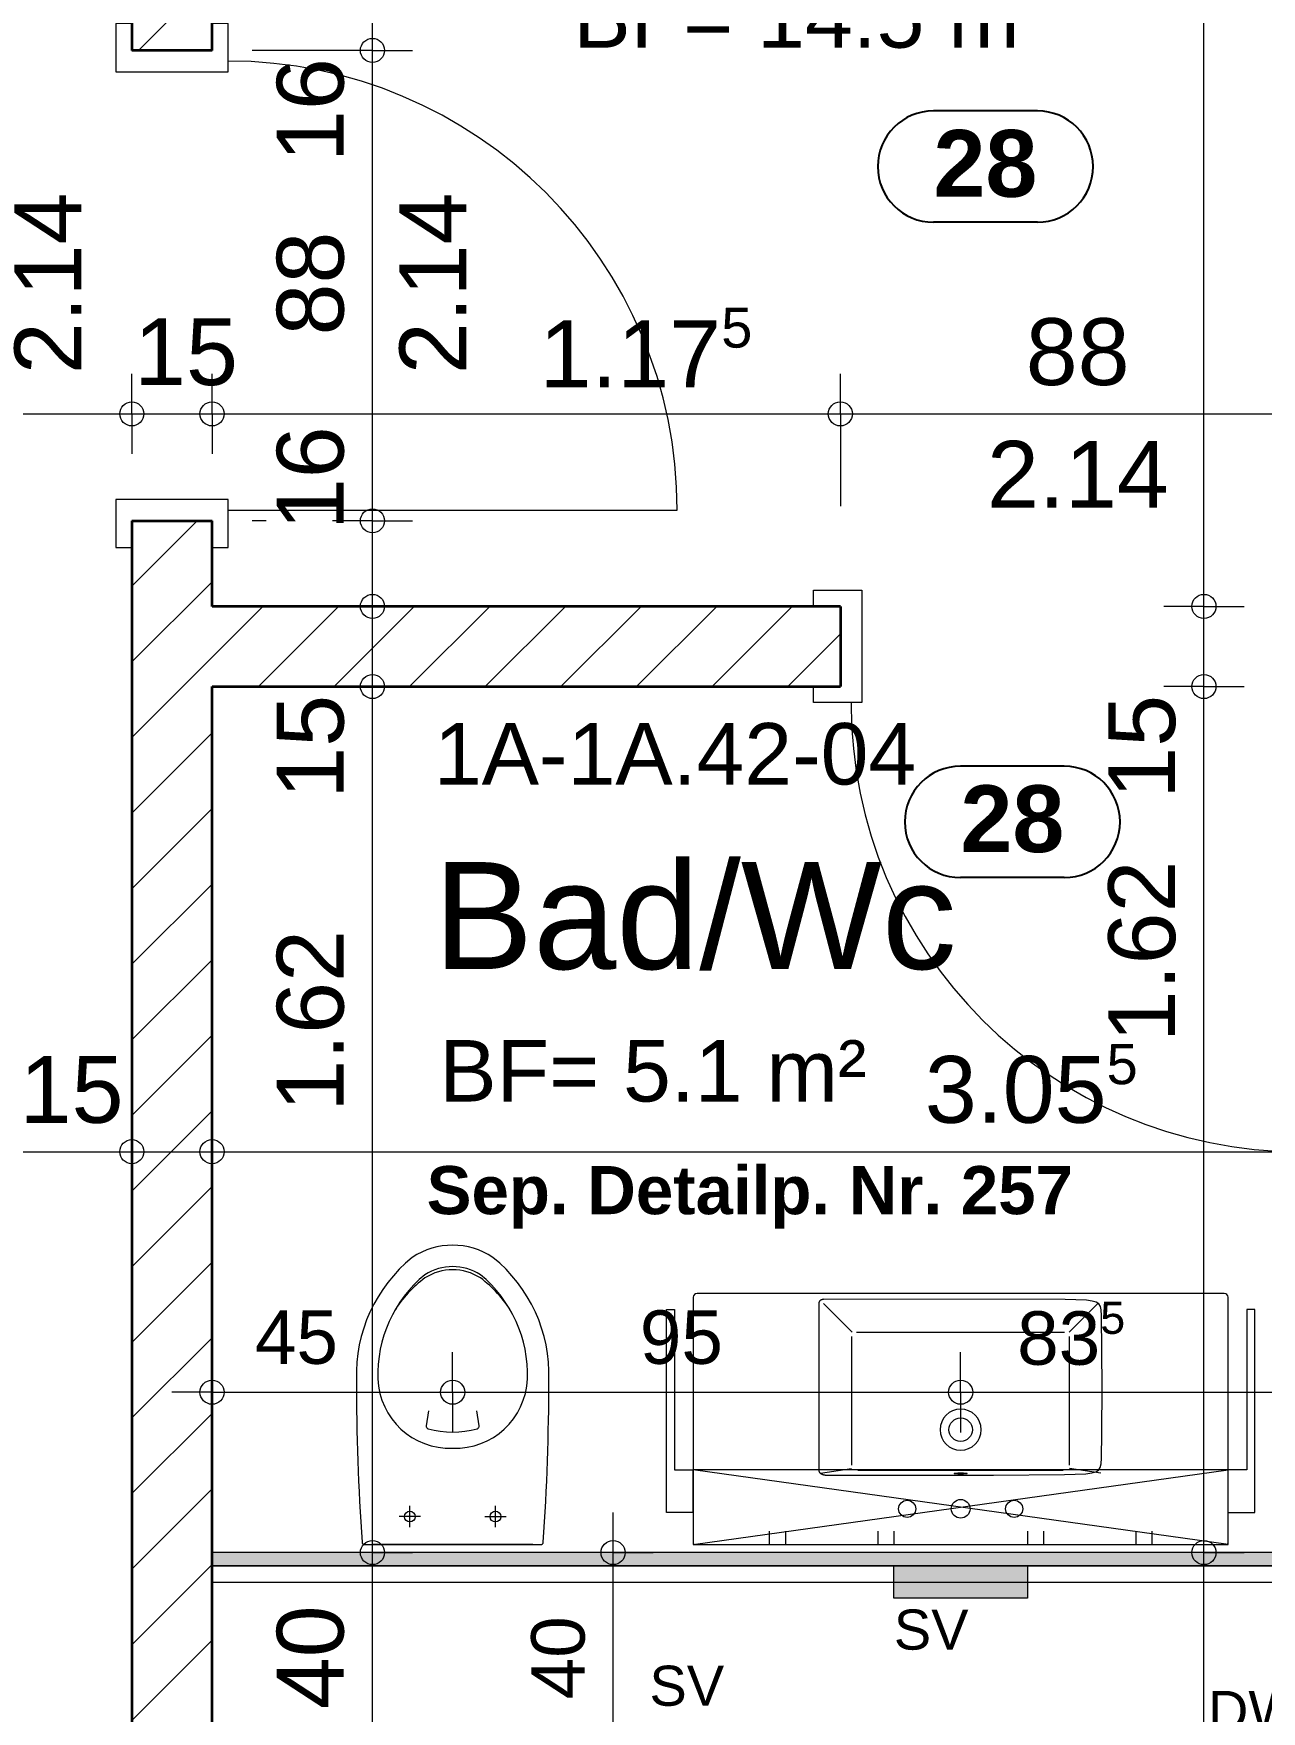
# Model space of a CAD drawing. Header units: metres. Extents: x 0.003 to 0.843, y 0.003 to 0.597.
# Drawn here: x 0.5631 to 0.609, y 0.3516 to 0.4143 of the extents above; entities that cross this region are included whole.
import ezdxf

# ---------------------------------------------------------------- set-up
doc = ezdxf.new("R2010")
doc.units = ezdxf.units.M
for name, pattern in [('AUSGEZOGEN', [0]), ('PHANTOM', [63.50000000000001, 31.75, -6.35, 6.35, -6.35, 6.35, -6.35]), ('VERDECKT', [9.524999999999999, 6.35, -3.175])]:
    doc.linetypes.add(name, pattern=pattern)
for name, color, linetype, lineweight in [('Bad', 7, 'AUSGEZOGEN', 13), ('Leichtbauwaende', 7, 'AUSGEZOGEN', 18), ('Raumbezeichnung', 7, 'AUSGEZOGEN', 18), ('Text Werkplan Ausfuehrung', 7, 'AUSGEZOGEN', 25), ('Tuerzarge', 7, 'AUSGEZOGEN', 13), ('Wand Mauerwerk tragend', 7, 'AUSGEZOGEN', 35), ('Werkplan- Ausfuehrungsmasse', 7, 'AUSGEZOGEN', 13)]:
    doc.layers.add(name, color=color, linetype=linetype, lineweight=lineweight)
for name, color, linetype, lineweight, true_color in [('Fachplaner Sanitaer', 7, 'AUSGEZOGEN', 18, 0x656565), ('Sanitaer Apparate', 7, 'AUSGEZOGEN', 18, 0x656565), ('Sanitaer Leitungen', 7, 'AUSGEZOGEN', 18, 0x656565), ('Sanitaer Text', 7, 'AUSGEZOGEN', 18, 0x656565), ('Sanitaer Vermassung', 7, 'AUSGEZOGEN', 18, 0x656565)]:
    doc.layers.add(name, color=color, linetype=linetype, lineweight=lineweight, true_color=true_color)
doc.styles.add('ARIAL', font='ARIAL.TTF')

msp = doc.modelspace()

# ---------------------------------------------------------------- hatches: boundary and pattern name
at = {"layer": 'Fachplaner Sanitaer', "linetype": 'AUSGEZOGEN', "lineweight": 18, "true_color": 0xedf5de}
msp.add_hatch(color=7, dxfattribs=at).paths.add_polyline_path([(0.6002598569556337, 0.3569973591174185), (0.5952598570673925, 0.3569973591174185), (0.5952598570673925, 0.3557973591442405), (0.6002598569556337, 0.3557973591442405)])
at = {"layer": 'Leichtbauwaende', "linetype": 'AUSGEZOGEN', "lineweight": 13, "true_color": 0xababab}
msp.add_hatch(color=253, dxfattribs=at).paths.add_polyline_path([(0.5697599873319276, 0.3569973590725354), (0.6144599863328045, 0.3569973590725354), (0.6144599863328045, 0.3574973590613595), (0.5697599873319276, 0.3574973590613595)])

# ---------------------------------------------------------------- linework, layer by layer
at = {"layer": 'Bad', "color": 7, "linetype": 'AUSGEZOGEN', "lineweight": 13}
for p, q in [((0.5778599871508784, 0.3628027589427748), (0.5777733361728145, 0.3622443593552607)), ((0.57974663808871, 0.3622443593552607), (0.5796599871106459, 0.3628027589427748)), ((0.5771599871665246, 0.3584459260601611), (0.5771599871665242, 0.3592459260422797)), ((0.580359987094999, 0.3584459260601611), (0.580359987094999, 0.3592459260422797)), ((0.5775599871575846, 0.3588459260512205), (0.5767599871754652, 0.3588459260512205)), ((0.5799599871039397, 0.3588459260512205), (0.5807599870860584, 0.3588459260512205)), ((0.5754695724443074, 0.357797359054654), (0.5820504018172165, 0.357797359054654)), ((0.5817599870637066, 0.357797359054654), (0.5757599871978172, 0.357797359054655))]:
    msp.add_line(p, q, dxfattribs=at)
for centre in [(0.5771599871665204, 0.3588459260512231), (0.5803599870949949, 0.3588459260512231)]:
    msp.add_circle(centre, 0.0001999999955296517, dxfattribs=at)
for centre, radius, start, end in [((0.5807932800253112, 0.3641570397525119), 0.005636623974011635, 128.9266459999909, 181.96991199999), ((0.5787599871307589, 0.366271267265255), 0.00272609085906712, 56.406489999991, 123.5935099999915), ((0.5767266942362084, 0.3641570397525123), 0.005636623974011635, 358.0300879999903, 51.0733539999899), ((0.580793540985307, 0.3641611582324176), 0.004833584691960961, 129.4207379999901, 181.9854439999896), ((0.578759987130759, 0.3662712720052536), 0.001926086916948602, 57.46698799999167, 122.5330119999919), ((0.5787599871307589, 0.366151271307935), 0.001926087516948588, 57.46699999999253, 122.532999999991), ((0.5767264332762131, 0.3641611582324184), 0.004833584691960961, 358.0145559999904, 50.57926199998984), ((0.5802896802765689, 0.3642686273700182), 0.00434480852288596, 126.1909489999895, 148.4864979999908), ((0.5772169671452488, 0.3642626109301522), 0.004357539282601405, 30.81381499998966, 53.71434199998934), ((0.6660209964803235, 0.3640627213146044), 0.09086106368909692, 180.0627049999873, 183.8958629999902), ((0.5786638325729079, 0.3641060700736483), 0.002703311139576286, 182.3824219999898, 272.0383939999903), ((0.5788561416886118, 0.3641060700736483), 0.002703311139576286, 267.9616059999885, 357.6175779999901), ((0.491498977781196, 0.3640627213146322), 0.09086106368909692, 356.1041369999907, 359.9372949999836), ((0.5778721535319462, 0.362229025155655), 0.0001000000407186459, 171.179353513038, 254.0279801310549), ((0.5796478207295727, 0.362229025155655), 0.0001000000407186458, 285.9720198688839, 8.820646486961996), ((0.5787599871307589, 0.3653309816636591), 0.003326512504157104, 254.0279630159806, 285.9720369839979), ((0.5754695724443055, 0.357897359052427), 9.999999776482583e-05, 184.6081779999891, 270), ((0.5820504018172122, 0.3578973590524259), 9.999999776482583e-05, 270, 355.3918219999791)]:
    msp.add_arc(centre, radius, start, end, dxfattribs=at)
at = {"layer": 'Fachplaner Sanitaer', "color": 55, "linetype": 'VERDECKT', "lineweight": 18, "true_color": 0x91b44b}
for p, q in [((0.5952598570673925, 0.3557973591442405), (0.5952598570673925, 0.3569973591174185)), ((0.5952598570673925, 0.3569973591174185), (0.6002598569556337, 0.3569973591174185)), ((0.6002598569556337, 0.3569973591174185), (0.6002598569556337, 0.3557973591442405)), ((0.6002598569556337, 0.3557973591442405), (0.5952598570673925, 0.3557973591442405))]:
    msp.add_line(p, q, dxfattribs=at)
at = {"layer": 'Leichtbauwaende', "color": 7, "linetype": 'AUSGEZOGEN', "lineweight": 18}
for p, q in [((0.6144599863328045, 0.3574973590613595), (0.5697599873319276, 0.3574973590613595)), ((0.5697599873319276, 0.3574973590613595), (0.5697599873319276, 0.3569973590725354)), ((0.6139599863439806, 0.3569973590725354), (0.5697599873319276, 0.3569973590725354)), ((0.5697599873319276, 0.3569973590725354), (0.5697599873319276, 0.3563973590859464)), ((0.5697599873319276, 0.3569973590725354), (0.6139599863439806, 0.3569973590725354)), ((0.5697599873319276, 0.3563973590859464), (0.6133599863573916, 0.3563973590859464))]:
    msp.add_line(p, q, dxfattribs=at)
at = {"layer": 'Sanitaer Apparate', "color": 7, "linetype": 'AUSGEZOGEN', "lineweight": 13}
for p, q in [((0.5867599869519461, 0.3589973590278347), (0.5867599869519461, 0.3665973588579614)), ((0.5867599869519461, 0.3665973588579614), (0.5870599869452405, 0.3665973588579614)), ((0.5870599869452405, 0.3665973588579614), (0.5870599869452405, 0.3605973589920718)), ((0.5877599869295961, 0.3670495107601419), (0.5877599869295961, 0.3578573581823735)), ((0.6076199864856919, 0.3671895107570126), (0.5878999869264669, 0.3671895107570126)), ((0.5924629498582971, 0.3605886615890427), (0.5924629498582971, 0.3668100304729187)), ((0.5937034077957232, 0.3657436189076866), (0.5926299868207432, 0.3668170398826665)), ((0.6028899865914142, 0.3668170398826665), (0.6018129607125139, 0.3657400140037662)), ((0.607759986264857, 0.357857358226966), (0.6077599864825615, 0.3670495107601423)), ((0.6087599864602078, 0.3665973588579614), (0.6084599864669133, 0.3665973588579614)), ((0.6084599864669133, 0.3665973588579614), (0.6084599864669133, 0.3605973589920718)), ((0.6087599864602078, 0.3589973590278347), (0.6087599864602078, 0.3665973588579614)), ((0.5870599869452405, 0.3605973589920718), (0.5877599869295943, 0.3605973589920718)), ((0.5877599869295943, 0.3589973590278347), (0.5877599869295943, 0.3605973589920718)), ((0.5925207157352557, 0.3604745674393489), (0.5936764344405084, 0.3606395676921088)), ((0.6029992751572048, 0.3604745674393489), (0.6018369239801016, 0.3606405146003199)), ((0.6077599864825596, 0.3589973590278347), (0.6077599864825596, 0.3605973589920718)), ((0.6084599864669133, 0.3605973589920718), (0.6077599864825596, 0.3605973589920718)), ((0.5877599869295943, 0.3589973590278347), (0.5867599869519461, 0.3589973590278347)), ((0.6077599864825596, 0.3589973590278347), (0.6087599864602078, 0.3589973590278347)), ((0.587820311938757, 0.3577973590547895), (0.6076996614737384, 0.3577973590993993)), ((0.5906031140341338, 0.3582973590498582), (0.5906031140341338, 0.357797359061034)), ((0.5912031136274658, 0.3582973590512048), (0.5912031136274658, 0.3577973590623806)), ((0.5946599841434103, 0.3582973590589618), (0.5946599841434103, 0.3577973590701378)), ((0.5952599838935609, 0.3582973590603087), (0.5952599838935609, 0.3577973590714846)), ((0.6002599840182405, 0.3582973590715287), (0.6002599840182405, 0.3577973590827046)), ((0.6008599837683918, 0.3582973590728752), (0.6008599837683918, 0.3577973590840512)), ((0.6043168542849601, 0.3582973590806323), (0.6043168542849601, 0.3577973590918082)), ((0.6049168538782924, 0.3582973590819788), (0.6049168538782924, 0.3577973590931547))]:
    msp.add_line(p, q, dxfattribs=at)
at = {"layer": 'Sanitaer Apparate', "color": 7, "linetype": 'PHANTOM', "lineweight": 13}
for p, q in [((0.6077599864827301, 0.3605973590145091), (0.5877599869297649, 0.3605973590145091)), ((0.5877599869297649, 0.3605973590145091), (0.5877599869297649, 0.357797359077094)), ((0.5877599869297649, 0.357797359077094), (0.6077599864827301, 0.3605973590145091)), ((0.6077599864827301, 0.357797359077094), (0.5877599869297649, 0.3605973590145091)), ((0.6077599864827301, 0.357797359077094), (0.6077599864827301, 0.3605973590145091)), ((0.5877599869297649, 0.357797359077094), (0.6077599864827301, 0.357797359077094))]:
    msp.add_line(p, q, dxfattribs=at)
at = {"layer": 'Sanitaer Apparate', "color": 7, "linetype": 'AUSGEZOGEN', "lineweight": 13}
for points in [[(0.5924629498582955, 0.3668100304729214), (0.5924631418353361, 0.3668191058107459), (0.5924637273226601, 0.3668281754864843), (0.5924647195445878, 0.3668372139123103), (0.5924661300731855, 0.3668461944228648), (0.5924679686197735, 0.3668550894650162), (0.5924702428388225, 0.3668638708135409), (0.5924729581492016, 0.3668725098103578), (0.5924761175776837, 0.366880977624106), (0.5924797216293864, 0.3668892455260384), (0.5924837681894214, 0.3668972851774756), (0.5924882524594185, 0.3669050689234223), (0.5924931669318396, 0.3669125700865053), (0.5924985014040648, 0.3669197632550731), (0.5925042430332081, 0.366926624559238), (0.5925103764315137, 0.3669331319287626), (0.5925168838010382, 0.3669392653270684), (0.592523745105203, 0.3669450069562118), (0.5925309382737705, 0.3669503414284359), (0.5925384394368534, 0.3669552559008576), (0.5925462231828005, 0.3669597401708544), (0.5925542628342374, 0.3669637867308893), (0.5925625307361702, 0.3669673907825927), (0.5925709985499179, 0.3669705502110746), (0.5925796375467347, 0.366973265521453), (0.5925884188952597, 0.3669755397405021), (0.5925973139374117, 0.3669773782870903), (0.5926062944479659, 0.3669787888156884), (0.592615332873792, 0.3669797810376162), (0.5926244025495302, 0.3669803665249401), (0.5926334778873543, 0.3669805585019808)], [(0.5926868335710443, 0.3603970401660445), (0.598986097508215, 0.3604004173833646), (0.6016432214653894, 0.360417431433279), (0.6024416436065253, 0.3604469512648989), (0.6026611721297259, 0.3604768242097062), (0.6028127109382864, 0.3605222865649844), (0.6029131197999421, 0.3605878249487933), (0.602975813294218, 0.3606815439522779), (0.6030095423994658, 0.3608133327339774), (0.6030261621503343, 0.3610289895458068), (0.6030454013636873, 0.3619614300348376), (0.6030499865878362, 0.3636991378223525), (0.6030329026776275, 0.3663653541159794), (0.6030194898582181, 0.3665809379964198), (0.6029888052285355, 0.3667101335069083), (0.602929166005075, 0.3668016364106798), (0.6028318863967359, 0.3668651420052647), (0.602683516701988, 0.3669087697834502), (0.6024669219447125, 0.3669369775693213), (0.6016668133109128, 0.366963474591772), (0.5926334778873548, 0.3669805585019808)], [(0.5936951436572844, 0.3607645798306808), (0.5936951366382414, 0.3615435959265497), (0.593695096660215, 0.3623226120224186), (0.5936951186328713, 0.363101627507936), (0.5936951140552348, 0.3638806436038048), (0.5936951189380472, 0.3646596593944978), (0.5936951222949804, 0.365577857921338)], [(0.5938657115856015, 0.365748324531297), (0.5949601149424871, 0.3657483077466296), (0.5960545186045488, 0.3657483227002422), (0.5977599867060769, 0.3657483095776843), (0.5989557355807171, 0.3657483233105941), (0.6001514832346541, 0.365748316596727), (0.601647203416066, 0.3657483034741685)], [(0.6018176709415526, 0.3655777141835479), (0.6018176050235852, 0.3645201669049399), (0.6018176050235852, 0.3634626187108047), (0.6018176062442877, 0.3615005270798561), (0.6018176118701104, 0.3607646058195928)], [(0.5926868335710439, 0.3603970401660445), (0.5926759588131096, 0.3603972569481475), (0.5926649395555151, 0.3603979222190971), (0.5926538110451554, 0.3603990569257789), (0.5926426118015429, 0.3604006797432803), (0.5926313833758873, 0.3604028066364904), (0.5926201700253168, 0.3604054504339684), (0.5926090183022679, 0.3604086204276755), (0.5925979765623274, 0.3604123220127787), (0.5925870943973727, 0.3604165563817869), (0.5925764220044877, 0.3604213202865781), (0.5925660095046094, 0.3604266058803978), (0.5925559062279654, 0.3604324006497219), (0.592546159985877, 0.3604386874429388), (0.5925368163501301, 0.3604454445993579), (0.5925279179618173, 0.3604526461781729), (0.5925195038911059, 0.3604602622830248), (0.5925116090678498, 0.3604682594738703), (0.5925042638003708, 0.3604766012543191), (0.5924974933962562, 0.3604852486196128), (0.5924913178948429, 0.3604941606481798), (0.592485751916493, 0.3605032951184198), (0.5924808046290759, 0.3605126091319694), (0.5924764798275857, 0.3605220597252878), (0.592472776118734, 0.3605316044528305), (0.5924696871989985, 0.3605412019271922), (0.5924672022119815, 0.3605508123042746), (0.592465306169244, 0.3605603977045307), (0.5924639804179744, 0.3605699225644003), (0.5924632031388594, 0.3605793539151442), (0.5924629498582947, 0.360588661589046)], [(0.6015937118996347, 0.3605729867176824), (0.5977599779673232, 0.3605729856473187), (0.5939192237710221, 0.3605729866069693)], [(0.5979999867007121, 0.3604582821985456), (0.5979994166294659, 0.3604568413347616), (0.5979975501525436, 0.3604553091717158), (0.5979941330423065, 0.3604536905813238), (0.5979888884350641, 0.3604519948973793), (0.5979815251626631, 0.3604502370572605), (0.5979717514072254, 0.3604484387315615), (0.5979592946600993, 0.3604466292707189), (0.5979439283078045, 0.3604448462253627), (0.5979255039437564, 0.3604431351394365), (0.597903986702858, 0.3604415483046728), (0.597879488778094, 0.3604401422409755), (0.5978522943963213, 0.3604389738594614), (0.597822868800741, 0.3604380955689286), (0.597791845112444, 0.3604375499406497), (0.5977599867060763, 0.3604373648312039), (0.5977281282997087, 0.3604375499406497), (0.5976971046114118, 0.3604380955689286), (0.5976676790158321, 0.3604389738594614), (0.5976404846340586, 0.3604401422409755), (0.5976159867092947, 0.3604415483046728), (0.5975944694683968, 0.3604431351394365), (0.597576045104348, 0.3604448462253627), (0.5975606787520534, 0.3604466292707189), (0.597548222004927, 0.3604484387315615), (0.5975384482494892, 0.3604502370572605), (0.5975310849770885, 0.3604519948973793), (0.5975258403698461, 0.3604536905813238), (0.5975224232596091, 0.3604553091717158), (0.5975205567826866, 0.3604568413347616), (0.5975199867114402, 0.3604582821985456), (0.5975205567826866, 0.360459723062329), (0.5975224232596091, 0.3604612552253761), (0.5975258403698461, 0.3604628738157668), (0.5975310849770885, 0.3604645694997116), (0.5975384482494892, 0.3604663273398306), (0.597548222004927, 0.3604681256655294), (0.5975606787520534, 0.3604699351263721), (0.597576045104348, 0.3604717181717283), (0.5975944694683968, 0.3604734292576546), (0.5976159867092947, 0.3604750160924182), (0.5976404846340586, 0.3604764221561154), (0.5976676790158321, 0.3604775905376296), (0.5976971046114118, 0.3604784688281626), (0.5977281282997087, 0.3604790144564413), (0.5977599867060763, 0.3604791995658866), (0.597791845112444, 0.3604790144564413), (0.597822868800741, 0.3604784688281626), (0.5978522943963213, 0.3604775905376296), (0.597879488778094, 0.3604764221561154), (0.597903986702858, 0.3604750160924182), (0.5979255039437564, 0.3604734292576546), (0.5979439283078045, 0.3604717181717283), (0.5979592946600993, 0.3604699351263721), (0.5979717514072254, 0.3604681256655294), (0.5979815251626631, 0.3604663273398306), (0.5979888884350641, 0.3604645694997116), (0.5979941330423065, 0.3604628738157668), (0.5979975501525436, 0.3604612552253761), (0.5979994166294659, 0.360459723062329), (0.5979999867007121, 0.3604582821985456)]]:
    msp.add_lwpolyline(points, dxfattribs=at)
for centre, radius in [((0.5977599867060769, 0.3620970399881697), 0.0004379999902098207), ((0.5957599867496006, 0.3591370398541325), 0.0003199999928474426), ((0.597759986704897, 0.3591370398541325), 0.0003499999921768904), ((0.5997599866601936, 0.3591370398541325), 0.0003199999928474426)]:
    msp.add_circle(centre, radius, dxfattribs=at)
for centre, radius, start, end in [((0.587899986961593, 0.3670495107250166), 0.0001400000319987409, 90.00001437633105, 179.9999856119508), ((0.6076199864324905, 0.3670495107069455), 0.0001400000500688883, 2.176704241214083e-05, 89.99997822802051), ((0.5977599955283511, 0.3620970311658966), 0.0007689483944979839, 90.00065736484181, 179.9993426358736), ((0.5977599778838015, 0.3620970311658944), 0.0007689483945001883, 0.0006573641264169488, 89.99934263508375), ((0.5977599954462277, 0.3620970487283217), 0.0007689483123735818, 180.0006512446359, 269.9993487550107), ((0.5977599779659256, 0.3620970487283233), 0.0007689483123753501, 270.0006512450638, 359.9993487542447), ((0.5878199873327469, 0.3578573585860576), 6.000040315426707e-05, 180.0003854842378, 270.2839129077856), ((0.6076999862311309, 0.3578573582604817), 6.00000337238106e-05, 269.715940775381, 3.200227901013354e-05)]:
    msp.add_arc(centre, radius, start, end, dxfattribs=at)
at = {"layer": 'Sanitaer Vermassung', "color": 240, "linetype": 'AUSGEZOGEN', "lineweight": 13}
for p, q in [((0.5697599873319276, 0.363497358927249), (0.5697599873319276, 0.3649973589402876)), ((0.5787599871307618, 0.363497358927249), (0.5787599871307618, 0.3649973589402876)), ((0.597759857011513, 0.363497358927249), (0.597759857011513, 0.3649973589402876)), ((0.5697599873319276, 0.363497358927249), (0.5682599903401293, 0.363497358927249)), ((0.5697599873319276, 0.363497358927249), (0.5697599873319276, 0.3619973619354508)), ((0.5697599873319276, 0.363497358927249), (0.5697599873319276, 0.363497358927249)), ((0.5697599873319276, 0.363497358927249), (0.5787599871307618, 0.363497358927249)), ((0.5787599871307618, 0.363497358927249), (0.5787599871307618, 0.3619973619354508)), ((0.5787599871307618, 0.363497358927249), (0.5787599871307618, 0.363497358927249)), ((0.5787599871307618, 0.363497358927249), (0.597759857011513, 0.363497358927249)), ((0.597759857011513, 0.363497358927249), (0.597759857011513, 0.3619973619354508)), ((0.597759857011513, 0.363497358927249), (0.597759857011513, 0.363497358927249)), ((0.597759857011513, 0.363497358927249), (0.6144599863328045, 0.363497358927249)), ((0.5847599869966514, 0.3574973590613595), (0.5847599869966514, 0.358997359074398)), ((0.5847599869966514, 0.3574973590613595), (0.5832599869836129, 0.3574973590613595)), ((0.5847599869966514, 0.3574973590613595), (0.5862599839884497, 0.3574973590613595)), ((0.5847599869966514, 0.3574973590613595), (0.5847599869966514, 0.3574973590613595)), ((0.5847599869966514, 0.3494973592401734), (0.5847599869966514, 0.3574973590613595))]:
    msp.add_line(p, q, dxfattribs=at)
for centre in [(0.5697599873319276, 0.363497358927249), (0.5787599871307618, 0.363497358927249), (0.597759857011513, 0.363497358927249), (0.5847599869966514, 0.3574973590613595)]:
    msp.add_circle(centre, 0.0004500000039115548, dxfattribs=at)
at = {"layer": 'Text Werkplan Ausfuehrung', "color": 240, "linetype": 'AUSGEZOGEN', "lineweight": 25}
for p, q in [((0.6006291017908294, 0.4114336678258683), (0.5967443814653595, 0.4114336678258683)), ((0.6006291017908294, 0.4072670013181473), (0.5967443814653595, 0.4072670013181473)), ((0.6016376777438951, 0.3869168505378643), (0.5977529574184252, 0.3869168505378643)), ((0.6016376777438951, 0.3827501840301434), (0.5977529574184252, 0.3827501840301434))]:
    msp.add_line(p, q, dxfattribs=at)
for centre, start, end in [((0.5967443814653595, 0.4093503345720078), 90, 270), ((0.6006291017908294, 0.4093503345720078), 270, 90), ((0.5977529574184252, 0.3848335172840038), 90, 270), ((0.6016376777438951, 0.3848335172840038), 270, 90)]:
    msp.add_arc(centre, 0.002083333253860474, start, end, dxfattribs=at)
at = {"layer": 'Tuerzarge', "color": 7, "linetype": 'AUSGEZOGEN', "lineweight": 13}
msp.add_line((0.5703599873185164, 0.3964973581896415), (0.5871599869430072, 0.3964973581896415), dxfattribs=at)
for points in [[(0.5682599873654551, 0.412897357823073), (0.5703599873185164, 0.412897357823073), (0.5703599873185164, 0.4146973577828398), (0.5697599873319276, 0.4146973577828398), (0.5697599873319276, 0.4136973578051916), (0.5667599873989827, 0.4136973578051916), (0.5667599873989827, 0.4146973577828398), (0.5661599874123939, 0.4146973577828398), (0.5661599874123939, 0.412897357823073), (0.5682599873654551, 0.412897357823073)], [(0.5682599873654551, 0.3960973581985823), (0.5697599873319276, 0.3960973581985823), (0.5697599873319276, 0.395097358220934), (0.5703599873185164, 0.395097358220934), (0.5703599873185164, 0.3968973581807009), (0.5661599874123939, 0.3968973581807009), (0.5661599874123939, 0.395097358220934), (0.5667599873989827, 0.395097358220934), (0.5667599873989827, 0.3960973581985823), (0.5682599873654551, 0.3960973581985823)], [(0.5940599867887801, 0.3913973583036354), (0.5940599867887801, 0.3892973583505741), (0.5922599868290134, 0.3892973583505741), (0.5922599868290134, 0.389897358337163), (0.5932599868066615, 0.389897358337163), (0.5932599868066615, 0.3928973582701078), (0.5922599868290134, 0.3928973582701078), (0.5922599868290134, 0.3934973582566968), (0.5940599867887801, 0.3934973582566968), (0.5940599867887801, 0.3913973583036354)]]:
    msp.add_lwpolyline(points, dxfattribs=at)
for centre, start, end in [((0.5703599873185164, 0.3964973581896415), 0, 90), ((0.6104599864222117, 0.3892973583505741), 180, 270)]:
    msp.add_arc(centre, 0.01679999962449074, start, end, dxfattribs=at)
at = {"layer": 'Wand Mauerwerk tragend', "color": 7, "linetype": 'AUSGEZOGEN', "lineweight": 35}
for p, q in [((0.5667599873989827, 0.416897357733666), (0.5667599873989827, 0.4136973578051916)), ((0.5697599873319276, 0.4136973578051916), (0.5697599873319276, 0.416897357733666)), ((0.5697599873319276, 0.4136973578051916), (0.5667599873989827, 0.4136973578051916)), ((0.5667599873989827, 0.3960973581985823), (0.5697599873319276, 0.3960973581985823)), ((0.5667599873989827, 0.3960973581985823), (0.5667599873989827, 0.3400973594502798)), ((0.5697599873319276, 0.3928973582701078), (0.5697599873319276, 0.3960973581985823)), ((0.5932599868066615, 0.3928973582701078), (0.5697599873319276, 0.3928973582701078)), ((0.5932599868066615, 0.3928973582701078), (0.5932599868066615, 0.389897358337163)), ((0.5697599873319276, 0.389897358337163), (0.5932599868066615, 0.389897358337163)), ((0.5697599873319276, 0.3574973590613595), (0.5697599873319276, 0.389897358337163)), ((0.5697599873319276, 0.3569973590725354), (0.5697599873319276, 0.3574973590613595)), ((0.5697599873319276, 0.3563973590859464), (0.5697599873319276, 0.3569973590725354)), ((0.5697599873319276, 0.3505973592155866), (0.5697599873319276, 0.3563973590859464))]:
    msp.add_line(p, q, dxfattribs=at)
at = {"layer": 'Wand Mauerwerk tragend', "color": 7, "linetype": 'AUSGEZOGEN', "lineweight": 13}
for p, q in [((0.5670095476348234, 0.4136973578051916), (0.5697599873319276, 0.4164477975022957)), ((0.5667599873989827, 0.3936488076961275), (0.5692085379014373, 0.3960973581985822)), ((0.5697599873319276, 0.3909919533795804), (0.5716653922224548, 0.3928973582701078)), ((0.5714938194142565, 0.389897358337163), (0.5744938193472013, 0.3928973582701078)), ((0.5743222465390027, 0.389897358337163), (0.5773222464719474, 0.3928973582701078)), ((0.577150673663749, 0.389897358337163), (0.5801506735966938, 0.3928973582701078)), ((0.5799791007884951, 0.389897358337163), (0.5829791007214399, 0.3928973582701078)), ((0.5828075279132415, 0.389897358337163), (0.5858075278461862, 0.3928973582701078)), ((0.5856359550379875, 0.389897358337163), (0.5886359549709324, 0.3928973582701078)), ((0.5884643821627339, 0.389897358337163), (0.5914643820956786, 0.3928973582701078)), ((0.5912928092874798, 0.389897358337163), (0.5932599868066614, 0.3918645358563446))]:
    msp.add_line(p, q, dxfattribs=at)
for points in [[(0.5667599873989827, 0.3908203805713814), (0.5697599873319276, 0.3938203805043262), (0.5697599873319276, 0.3938203805043261), (0.5697599873319276, 0.3938203805043261), (0.5697599873319277, 0.3938203805043262)], [(0.5667599873989827, 0.3879919534466353), (0.5697599873319276, 0.3909919533795802), (0.5697599873319276, 0.3909919533795802), (0.5697599873319276, 0.3909919533795803), (0.5697599873319276, 0.3909919533795803)], [(0.5667599873989827, 0.3851635263218891), (0.5697599873319276, 0.3881635262548339), (0.5697599873319276, 0.3881635262548337), (0.5697599873319276, 0.3881635262548337), (0.5697599873319277, 0.3881635262548339)], [(0.5667599873989827, 0.3823350991971429), (0.5697599873319276, 0.3853350991300878), (0.5697599873319276, 0.3853350991300878), (0.5697599873319276, 0.3853350991300878), (0.5697599873319276, 0.3853350991300878)], [(0.5667599873989827, 0.3795066720723967), (0.5697599873319276, 0.3825066720053414), (0.5697599873319276, 0.3825066720053414), (0.5697599873319276, 0.3825066720053414), (0.5697599873319277, 0.3825066720053414)], [(0.5667599873989827, 0.3766782449476505), (0.5697599873319276, 0.3796782448805954), (0.5697599873319276, 0.3796782448805954), (0.5697599873319276, 0.3796782448805954), (0.5697599873319276, 0.3796782448805954)], [(0.5667599873989827, 0.3738498178229044), (0.5697599873319276, 0.3768498177558491), (0.5697599873319276, 0.3768498177558491), (0.5697599873319276, 0.3768498177558491), (0.5697599873319277, 0.3768498177558492)], [(0.5667599873989827, 0.3710213906981581), (0.5697599873319276, 0.374021390631103), (0.5697599873319276, 0.374021390631103), (0.5697599873319276, 0.374021390631103), (0.5697599873319276, 0.374021390631103)], [(0.5667599873989827, 0.3681929635734119), (0.5697599873319276, 0.3711929635063567), (0.5697599873319276, 0.3711929635063566), (0.5697599873319276, 0.3711929635063566), (0.5697599873319277, 0.3711929635063567)], [(0.5667599873989827, 0.3653645364486657), (0.5697599873319276, 0.3683645363816106), (0.5697599873319276, 0.3683645363816106), (0.5697599873319276, 0.3683645363816106), (0.5697599873319276, 0.3683645363816106)], [(0.5667599873989827, 0.3625361093239197), (0.5697599873319276, 0.3655361092568643), (0.5697599873319276, 0.3655361092568644), (0.5697599873319276, 0.3655361092568644), (0.5697599873319277, 0.3655361092568644)], [(0.5667599873989827, 0.3597076821991734), (0.5697599873319276, 0.3627076821321183), (0.5697599873319276, 0.3627076821321183), (0.5697599873319276, 0.3627076821321183), (0.5697599873319276, 0.3627076821321183)], [(0.5667599873989827, 0.3568792550744274), (0.5697599873319276, 0.359879255007372), (0.5697599873319276, 0.3598792550073721), (0.5697599873319276, 0.3598792550073721), (0.5697599873319277, 0.3598792550073721)], [(0.5667599873989827, 0.354050827949681), (0.5697599873319276, 0.3570508278826259), (0.5697599873319276, 0.3570508278826259), (0.5697599873319276, 0.3570508278826259), (0.5697599873319276, 0.3570508278826259)], [(0.5667599873989827, 0.3512224008249349), (0.5697599873319276, 0.3542224007578796), (0.5697599873319276, 0.3542224007578795), (0.5697599873319276, 0.3542224007578795), (0.5697599873319277, 0.3542224007578796)]]:
    msp.add_lwpolyline(points, dxfattribs=at)
at = {"layer": 'Werkplan- Ausfuehrungsmasse', "color": 7, "linetype": 'AUSGEZOGEN', "lineweight": 13}
for p, q in [((0.6068599865026778, 0.3928973582701078), (0.6068599865026778, 0.479497356334447)), ((0.5757599871978172, 0.4136973578051916), (0.5757599871978172, 0.416897357733666)), ((0.5757599871978172, 0.4136973578051916), (0.5742599871847786, 0.4136973578051916)), ((0.5757599871978172, 0.4136973578051916), (0.5772599841896153, 0.4136973578051916)), ((0.5757599871978172, 0.3960973581985823), (0.5757599871978172, 0.4136973578051916)), ((0.5667599873989827, 0.4000973581091753), (0.5667599873989827, 0.4015973581222138)), ((0.5697599873319276, 0.4000973581091753), (0.5697599873319276, 0.4015973581222138)), ((0.5932599868066613, 0.4000973581091753), (0.5932599868066613, 0.4015973581222138)), ((0.5275599882751707, 0.4000973581091752), (0.5667599873989827, 0.4000973581091752)), ((0.5667599873989827, 0.4000973581091753), (0.5667599873989827, 0.3985973611173771)), ((0.5667599873989827, 0.4000973581091752), (0.5667599873989827, 0.4000973581091752)), ((0.5667599873989827, 0.4000973581091752), (0.5697599873319276, 0.4000973581091752)), ((0.5697599873319276, 0.4000973581091753), (0.5697599873319276, 0.3985973611173771)), ((0.5697599873319276, 0.4000973581091752), (0.5697599873319276, 0.4000973581091752)), ((0.5697599873319276, 0.4000973581091752), (0.5932599868066613, 0.4000973581091752)), ((0.5932599868066613, 0.4000973581091753), (0.5932599868066613, 0.3985973611173771)), ((0.5932599868066613, 0.4000973581091752), (0.5932599868066613, 0.3966460241350942)), ((0.5932599868066613, 0.4000973581091752), (0.6108599864132706, 0.4000973581091752)), ((0.5717894891777336, 0.3960973581985823), (0.5712599872983999, 0.3960973581985823)), ((0.5757599871978172, 0.3960973581985823), (0.5742599871847786, 0.3960973581985823)), ((0.5757599871978172, 0.3960973581985823), (0.5772599841896153, 0.3960973581985823)), ((0.5757599871978172, 0.3928973582701078), (0.5757599871978172, 0.3960973581985823)), ((0.5757599871978172, 0.3928973582701078), (0.5742599871847786, 0.3928973582701078)), ((0.5757599871978172, 0.3928973582701078), (0.5772599841896153, 0.3928973582701078)), ((0.5757599871978172, 0.3928973582701078), (0.5757599871978172, 0.3928973582701078)), ((0.5757599871978172, 0.389897358337163), (0.5757599871978172, 0.3928973582701078)), ((0.6068599865026778, 0.3928973582701078), (0.6053599864896394, 0.3928973582701078)), ((0.6068599865026778, 0.3928973582701078), (0.6083599834944762, 0.3928973582701078)), ((0.6068599865026778, 0.3928973582701078), (0.6068599865026778, 0.3928973582701078)), ((0.6068599865026778, 0.389897358337163), (0.6068599865026778, 0.3928973582701078)), ((0.5757599871978172, 0.389897358337163), (0.5742599871847786, 0.389897358337163)), ((0.5757599871978172, 0.389897358337163), (0.5772599841896153, 0.389897358337163)), ((0.5757599871978172, 0.389897358337163), (0.5757599871978172, 0.389897358337163)), ((0.5757599871978172, 0.3574973590613595), (0.5757599871978172, 0.389897358337163)), ((0.6068599865026778, 0.389897358337163), (0.6053599864896394, 0.389897358337163)), ((0.6068599865026778, 0.389897358337163), (0.6083599834944762, 0.389897358337163)), ((0.6068599865026778, 0.389897358337163), (0.6068599865026778, 0.389897358337163)), ((0.6068599865026778, 0.3574973590613595), (0.6068599865026778, 0.389897358337163)), ((0.5667599873989827, 0.3724973587260834), (0.5667599873989827, 0.373997358739122)), ((0.5697599873319276, 0.3724973587260834), (0.5697599873319276, 0.373997358739122)), ((0.531559988185764, 0.3724973587260834), (0.5667599873989827, 0.3724973587260834)), ((0.5667599873989827, 0.3724973587260834), (0.5667599873989827, 0.3709973617342852)), ((0.5667599873989827, 0.3724973587260834), (0.5667599873989827, 0.3724973587260834)), ((0.5667599873989827, 0.3724973587260834), (0.5697599873319276, 0.3724973587260834)), ((0.5697599873319276, 0.3724973587260834), (0.5697599873319276, 0.3709973617342852)), ((0.5697599873319276, 0.3724973587260834), (0.5697599873319276, 0.3724973587260834)), ((0.5697599873319276, 0.3724973587260834), (0.6308599859662359, 0.3724973587260834)), ((0.5757599871978172, 0.3574973590613595), (0.5742599871847786, 0.3574973590613595)), ((0.5757599871978172, 0.3574973590613595), (0.5772599841896153, 0.3574973590613595)), ((0.5757599871978172, 0.3574973590613595), (0.5757599871978172, 0.3574973590613595)), ((0.5757599871978172, 0.3494973592401734), (0.5757599871978172, 0.3574973590613595)), ((0.6068599865026778, 0.3574973590613595), (0.6053599864896394, 0.3574973590613595)), ((0.6068599865026778, 0.3574973590613595), (0.6083599834944762, 0.3574973590613595)), ((0.6068599865026778, 0.3574973590613595), (0.6068599865026778, 0.3574973590613595)), ((0.6068599865026778, 0.3494973592401734), (0.6068599865026778, 0.3574973590613595))]:
    msp.add_line(p, q, dxfattribs=at)
for points in [[(0.5757599871978172, 0.4136973578051916), (0.5751349872329532, 0.4136973578051916), (0.5751349872329532, 0.4136973578051916), (0.5751349872329531, 0.4136973578051915), (0.5751349872329531, 0.4136973578051915), (0.5750447079437094, 0.4136973578051916), (0.5750447079437094, 0.4136973578051916), (0.5712599872983999, 0.4136973578051916)], [(0.5757599871978172, 0.3960973581985823), (0.5751349872329533, 0.3960973581985823), (0.5751349872329533, 0.3960973581985823), (0.5751349872329532, 0.3960973581985823), (0.5751349872329532, 0.3960973581985823), (0.5751349872329532, 0.3960973581985823), (0.5751349872329532, 0.3960973581985823), (0.5751349872329532, 0.3960973581985823), (0.5751349872329531, 0.3960973581985822)]]:
    msp.add_lwpolyline(points, dxfattribs=at)
for centre in [(0.5757599871978172, 0.4136973578051916), (0.5667599873989827, 0.4000973581091753), (0.5697599873319276, 0.4000973581091753), (0.5932599868066613, 0.4000973581091753), (0.5757599871978172, 0.3960973581985823), (0.5757599871978172, 0.3928973582701078), (0.6068599865026778, 0.3928973582701078), (0.5757599871978172, 0.389897358337163), (0.6068599865026778, 0.389897358337163), (0.5667599873989827, 0.3724973587260834), (0.5697599873319276, 0.3724973587260834), (0.5757599871978172, 0.3574973590613595), (0.6068599865026778, 0.3574973590613595)]:
    msp.add_circle(centre, 0.0004500000039115548, dxfattribs=at)

# ---------------------------------------------------------------- texts
at = {"layer": 'Raumbezeichnung', "color": 7, "linetype": 'AUSGEZOGEN', "lineweight": 25, "char_height": 0.002299999952316284, "width": 0.001149999976158142, "attachment_point": 7, "style": 'ARIAL'}
for s, insert in [('BF=\\~14.5\\~m²', (0.5832753845733413, 0.4137647698145629)), ('1A-1A.42-04', (0.5780597337146167, 0.3861995330591194)), ('BF=\\~5.1\\~m²', (0.5782599870414015, 0.3743406920144895))]:
    msp.add_mtext(s, dxfattribs=dict(at, insert=insert))
at = {"layer": 'Raumbezeichnung', "color": 7, "linetype": 'AUSGEZOGEN', "lineweight": 35, "insert": (0.5780445895027092, 0.3792732798933593), "char_height": 0.004, "width": 0.002, "attachment_point": 7, "style": 'ARIAL'}
msp.add_mtext('Bad/Wc', dxfattribs=at)
at = {"layer": 'Sanitaer Leitungen', "color": 251, "linetype": 'AUSGEZOGEN', "lineweight": 13, "true_color": 0x656565, "insert": (0.6070080835403945, 0.3508257829432273), "char_height": 0.0015, "width": 0.00075, "attachment_point": 7, "style": 'ARIAL'}
msp.add_mtext('DW.', dxfattribs=at)
at = {"layer": 'Sanitaer Text', "color": 55, "linetype": 'AUSGEZOGEN', "lineweight": 13, "true_color": 0x91b44b, "char_height": 0.0015, "width": 0.00075, "attachment_point": 7, "style": 'ARIAL'}
for insert in [(0.5952598570673923, 0.3538473591878264), (0.5861199869662529, 0.3517473591898813)]:
    msp.add_mtext('SV', dxfattribs=dict(at, insert=insert))
at = {"layer": 'Sanitaer Vermassung', "color": 240, "linetype": 'AUSGEZOGEN', "lineweight": 18, "attachment_point": 7, "style": 'ARIAL'}
for s, insert, char_height, width in [('95', (0.5857619684401536, 0.3645314653161404), 0.002, 0.001), ('5', (0.6029812042764557, 0.3656640255318275), 0.001200000047683716, 0.0006000000238418579), ('45', (0.5713620336093016, 0.3645314653161404), 0.002, 0.001), ('83', (0.5998734279412413, 0.3644973589048974), 0.002, 0.001)]:
    msp.add_mtext(s, dxfattribs=dict(at, insert=insert, char_height=char_height, width=width))
at = {"layer": 'Sanitaer Vermassung', "color": 240, "linetype": 'AUSGEZOGEN', "lineweight": 18, "insert": (0.5837258806077601, 0.3520103195847264), "char_height": 0.002, "width": 0.001, "attachment_point": 7, "rotation": 90.00000250447816, "style": 'ARIAL'}
msp.add_mtext('40', dxfattribs=at)
at = {"layer": 'Text Werkplan Ausfuehrung', "color": 240, "linetype": 'AUSGEZOGEN', "lineweight": 25, "char_height": 0.0025, "width": 0.00125, "attachment_point": 7, "style": 'ARIAL'}
for insert in [(0.5967443814653595, 0.4081836679078247), (0.5977529574184252, 0.3836668506198208)]:
    msp.add_mtext('\\fArial|i0|b1|c0|p0;28', dxfattribs=dict(at, insert=insert))
at = {"layer": 'Text Werkplan Ausfuehrung', "color": 7, "linetype": 'AUSGEZOGEN', "lineweight": 18, "insert": (0.5777872355493777, 0.3696155991441593), "char_height": 0.001799999952316284, "width": 0.0008999999761581421, "attachment_point": 7, "style": 'ARIAL'}
msp.add_mtext('\\fArial|i0|b1|c0|p0;Sep.\\~Detailp.\\~Nr.\\~257', dxfattribs=at)
at = {"layer": 'Werkplan- Ausfuehrungsmasse', "color": 7, "linetype": 'AUSGEZOGEN', "lineweight": 25, "char_height": 0.0025, "width": 0.00125, "attachment_point": 7, "rotation": 90.00000250447816, "style": 'ARIAL'}
for s, insert in [('16', (0.5747173542061149, 0.4095229375061831)), ('2.14', (0.5648702194690712, 0.4015830673686322)), ('2.14', (0.5792702191472061, 0.4015830673686322)), ('88', (0.5747173542061149, 0.4030317372695795)), ('16', (0.5747173542061149, 0.3957473582064048)), ('15', (0.5747173542061149, 0.3857024743330917)), ('15', (0.6058173535109758, 0.3857024743330917)), ('1.62', (0.6058173535109758, 0.3765907420159569)), ('1.62', (0.5747173542061149, 0.3739907420740716)), ('40', (0.5747173542061149, 0.3516385596932164))]:
    msp.add_mtext(s, dxfattribs=dict(at, insert=insert))
at = {"layer": 'Werkplan- Ausfuehrungsmasse', "color": 7, "linetype": 'AUSGEZOGEN', "lineweight": 25, "attachment_point": 7, "style": 'ARIAL'}
for s, insert, char_height, width in [('15', (0.5668458557488039, 0.4011399911008776), 0.0025, 0.00125), ('5', (0.5888044469024536, 0.4025556914598933), 0.0015, 0.00075), ('88', (0.6001943658776585, 0.4011399911008776), 0.0025, 0.00125), ('1.17', (0.5820070387347649, 0.4010973580868236), 0.0025, 0.00125), ('2.14', (0.5987456959767112, 0.3965871261597863), 0.0025, 0.00125), ('15', (0.5625651033949114, 0.3735399917177856), 0.0025, 0.00125), ('3.05', (0.5964205254167325, 0.3735416970383471), 0.0025, 0.00125), ('5', (0.6032179335844212, 0.3750000304114174), 0.0015, 0.00075)]:
    msp.add_mtext(s, dxfattribs=dict(at, insert=insert, char_height=char_height, width=width))

doc.saveas('drawing.dxf')
